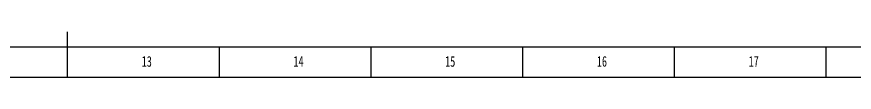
# Model space of a CAD drawing. Header units: millimetres. Extents: x 0 to 1189, y 0 to 841.
# Drawn here: x 585.2 to 861.2, y 0 to 15 of the extents above; entities that cross this region are included whole.
import ezdxf

# ---------------------------------------------------------------- set-up
doc = ezdxf.new("R2010")
doc.units = ezdxf.units.MM
doc.layers.add('10', color=7, linetype='Continuous')
doc.layers.add('5', color=7, linetype='Continuous')
doc.styles.add('SLDTEXTSTYLE5', font='TXT', dxfattribs={"width": 0.7})

msp = doc.modelspace()

# ---------------------------------------------------------------- linework, layer by layer
at = {"layer": '5', "lineweight": 25}
msp.add_line((602, 0), (602, 15), dxfattribs=at)
at = {"layer": '5', "color": 7, "lineweight": 25}
msp.add_line((0, 10), (1179, 10), dxfattribs=at)
at = {"layer": '5'}
for p, q in [((652, 0), (652, 10)), ((702, 0), (702, 10)), ((752, 0), (752, 10)), ((802, 0), (802, 10)), ((852, 0), (852, 10))]:
    msp.add_line(p, q, dxfattribs=at)
at = {"layer": '5', "color": 7}
msp.add_line((0, 0), (1189, 0), dxfattribs=at)

# ---------------------------------------------------------------- texts
at = {"layer": '10', "char_height": 3.5, "attachment_point": 2, "style": 'SLDTEXTSTYLE5'}
for s, insert in [('13', (628.0889, 6.9875)), ('14', (678.0889, 6.9875)), ('15', (728.0889, 6.9875)), ('16', (778.0913, 6.9875)), ('17', (828.0913, 6.9875))]:
    msp.add_mtext(s, dxfattribs=dict(at, insert=insert))

doc.saveas('drawing.dxf')
